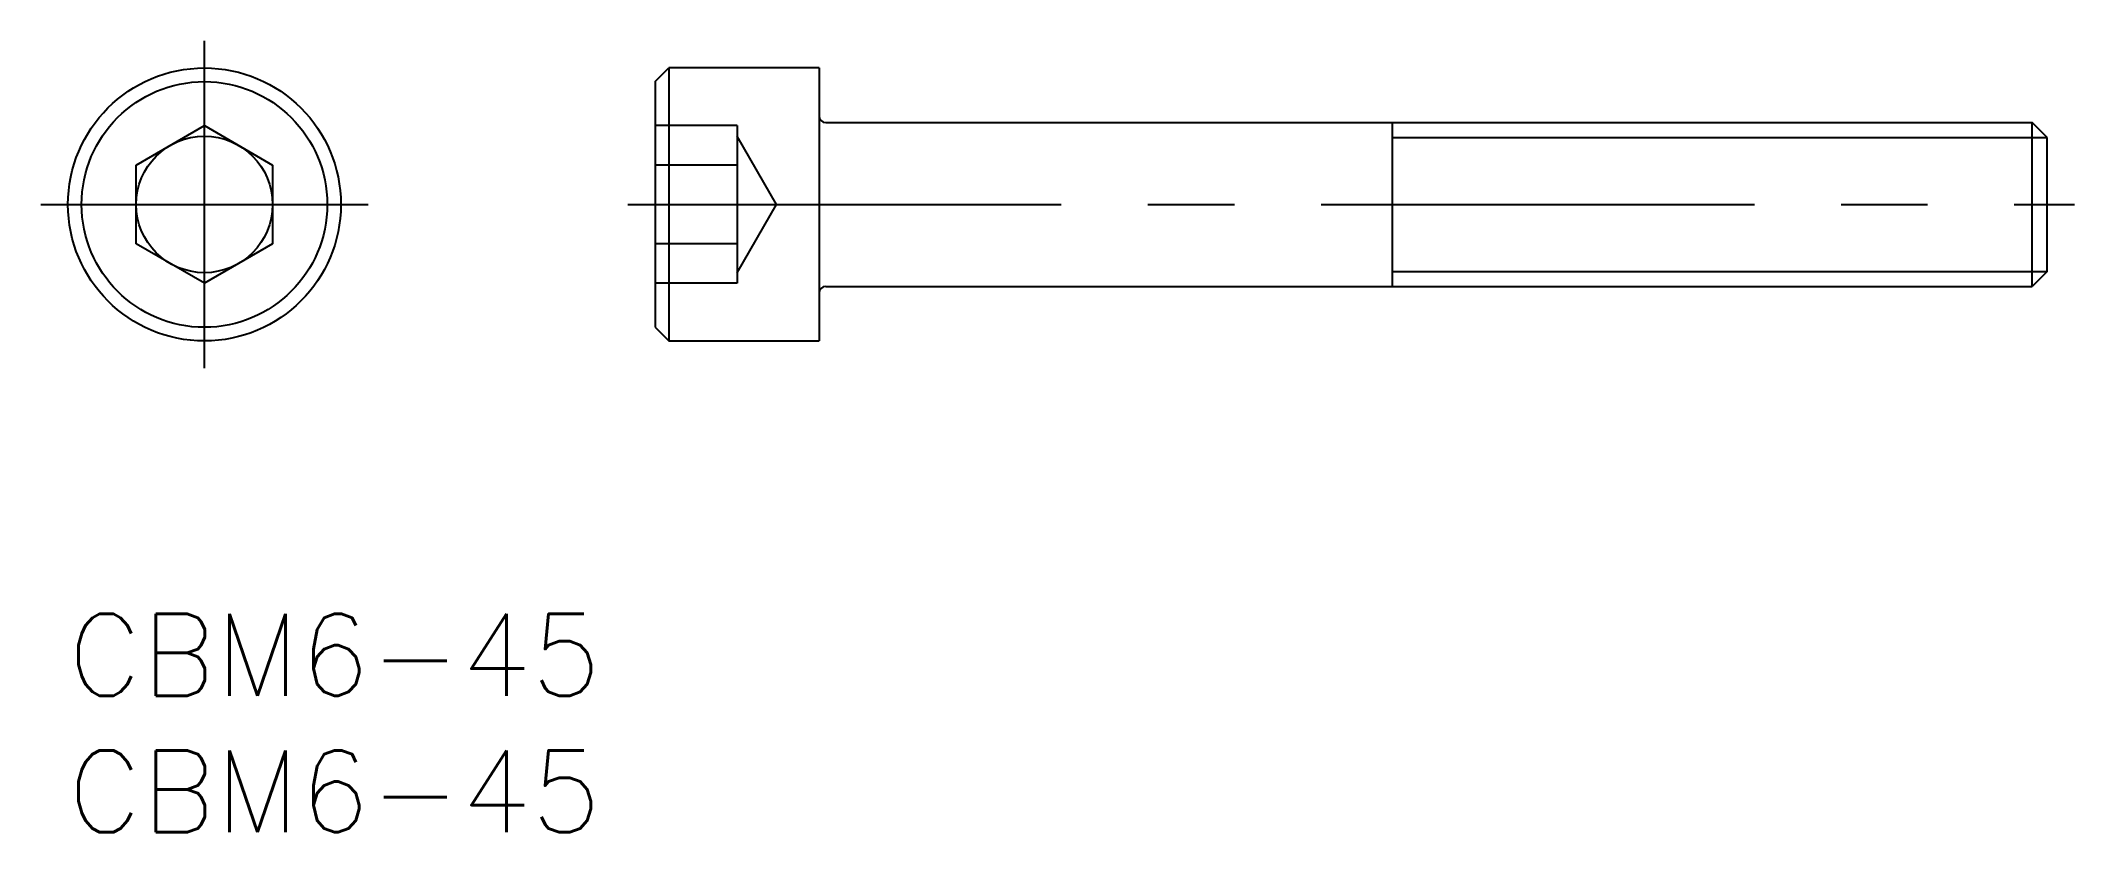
# Model space of a CAD drawing. Extents: x -1 to 73.5, y -8 to 21.
import ezdxf

# ---------------------------------------------------------------- set-up
doc = ezdxf.new("R2010")
doc.units = 0
doc.header["$LTSCALE"] = 0.5
doc.linetypes.add('CENTER', pattern=[50.8, 31.75, -6.35, 6.35, -6.35])
doc.linetypes.add('DASHED', pattern=[19.05, 12.7, -6.35])
for name, color, linetype in [('MSM_CENTER', 1, 'CENTER'), ('MSM_CONTINUOUS', 7, 'CONTINUOUS'), ('MSM_DASHED', 4, 'DASHED'), ('MSM_NARROW', 5, 'CONTINUOUS'), ('MSM_PART_NUMBER', 7, 'CONTINUOUS')]:
    doc.layers.add(name, color=color, linetype=linetype)
doc.styles.get("Standard").update_dxf_attribs({"font": 'txt.shx', "height": 1, "bigfont": 'bigfont.shx'})

# ---------------------------------------------------------------- blocks, each defined once
blk = doc.blocks.new('*U9')
at = {"layer": 'MSM_PART_NUMBER'}
blk.add_text('CBM6-45', height=3, dxfattribs=at).set_placement((0, -3))
blk = doc.blocks.new('*U10')
at = {"layer": 'MSM_PART_NUMBER'}
blk.add_text('CBM6-45', height=3, dxfattribs=at).set_placement((0, -8))

msp = doc.modelspace()

# ---------------------------------------------------------------- linework, layer by layer
at = {"layer": 'MSM_CENTER'}
for p, q in [((5, 9), (5, 21)), ((-1, 15), (11, 15)), ((20.522, 15), (73.522, 15))]:
    msp.add_line(p, q, dxfattribs=at)
at = {"layer": 'MSM_CONTINUOUS'}
for p, q in [((21.522, 19.5), (22.022, 20)), ((21.522, 19.5), (21.522, 10.5)), ((27.522, 20), (22.022, 20)), ((22.022, 20), (22.022, 10)), ((27.522, 20), (27.522, 10)), ((2.5, 16.443), (5, 17.887)), ((5, 17.887), (7.5, 16.443)), ((27.772, 18), (71.98, 18)), ((48.522, 18), (48.522, 12)), ((71.98, 12), (71.98, 18)), ((72.522, 17.458), (71.98, 18)), ((72.522, 12.541), (72.522, 17.458)), ((2.5, 13.557), (2.5, 16.443)), ((7.5, 16.443), (7.5, 13.557)), ((5, 12.113), (2.5, 13.557)), ((7.5, 13.557), (5, 12.113)), ((27.772, 12), (71.98, 12)), ((72.522, 12.541), (71.98, 12)), ((21.522, 10.5), (22.022, 10)), ((22.022, 10), (27.522, 10))]:
    msp.add_line(p, q, dxfattribs=at)
for radius in [5, 4.5, 2.5]:
    msp.add_circle((5, 15), radius, dxfattribs=at)
for centre, start, end in [((27.772, 18.25), 180, 270), ((27.772, 11.75), 90, 180)]:
    msp.add_arc(centre, 0.25, start, end, dxfattribs=at)
at = {"layer": 'MSM_DASHED'}
for p, q in [((24.522, 17.887), (21.522, 17.887)), ((24.522, 17.887), (24.522, 12.113)), ((25.965, 15), (24.522, 17.5)), ((24.522, 16.443), (21.522, 16.443)), ((24.522, 12.5), (25.965, 15)), ((24.522, 13.557), (21.522, 13.557)), ((24.522, 12.113), (21.522, 12.113))]:
    msp.add_line(p, q, dxfattribs=at)
at = {"layer": 'MSM_NARROW'}
for p, q in [((48.522, 17.458), (72.522, 17.458)), ((48.522, 12.541), (72.522, 12.541))]:
    msp.add_line(p, q, dxfattribs=at)

# ---------------------------------------------------------------- block references
at = {"layer": 'MSM_CONTINUOUS'}
for name in ['*U9', '*U10']:
    msp.add_blockref(name, (0, 0), dxfattribs=at)

doc.saveas('drawing.dxf')
